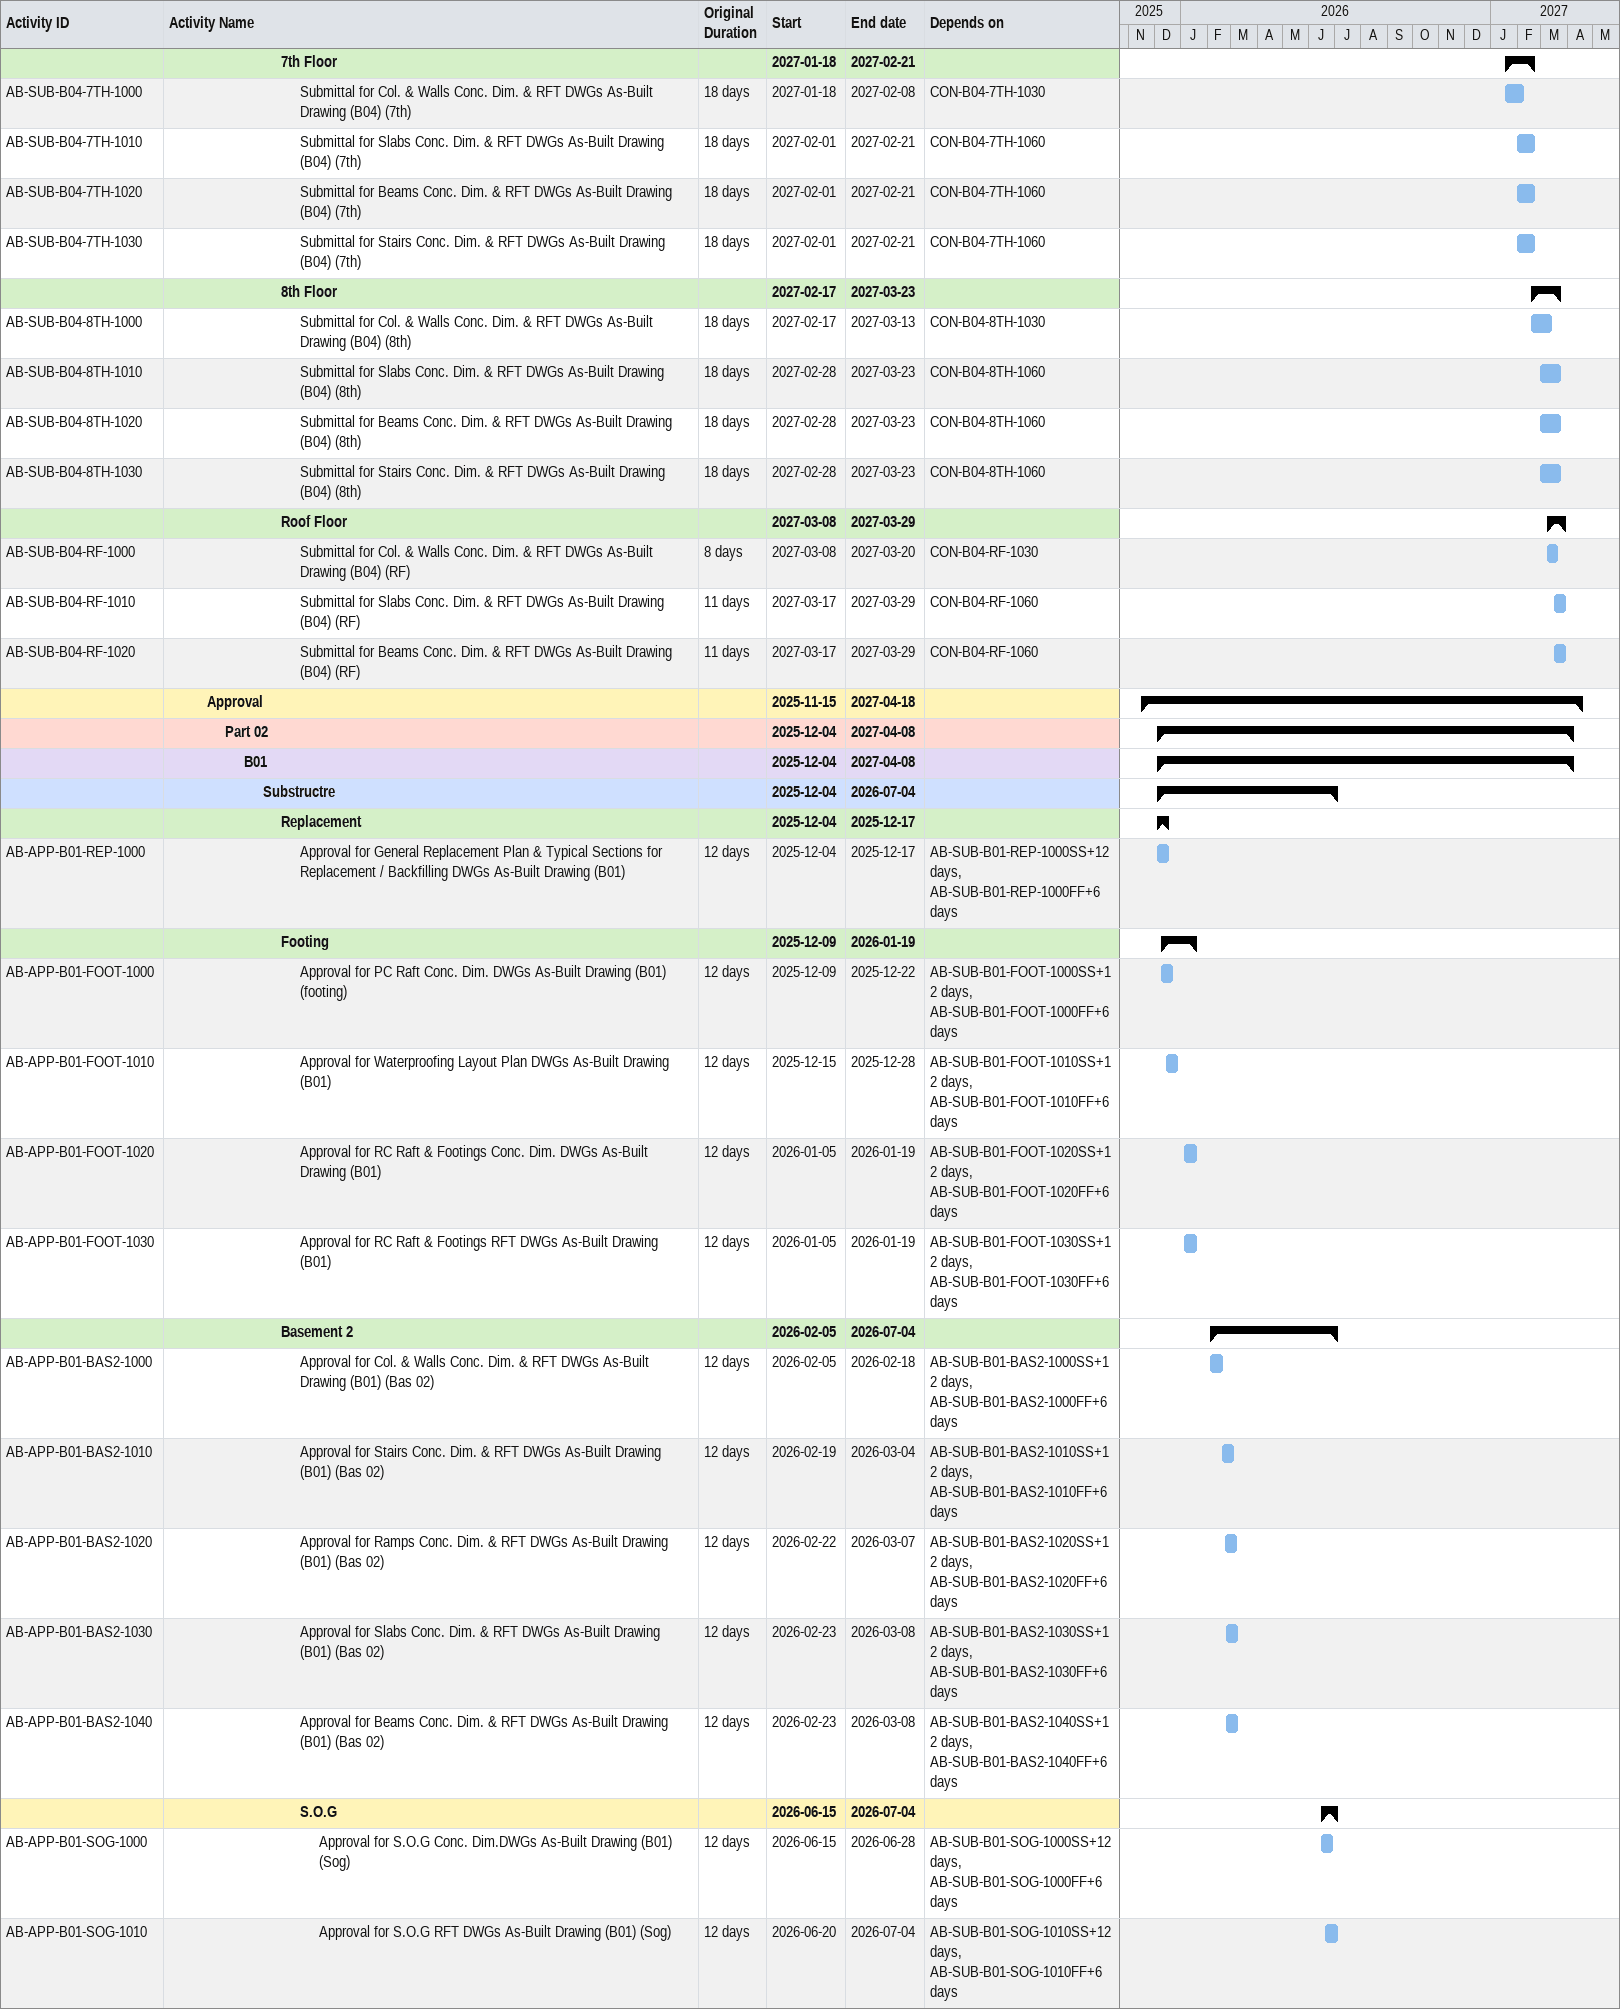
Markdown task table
| ID | Level | Task | Original duration | Start | Finish | Predecessors |
|---|---|---|---|---|---|---|
|  | 7 | **7th Floor** |  | 2027-01-18 | 2027-02-21 |  |
| AB-SUB-B04-7TH-1000 | 8 | Submittal for Col. & Walls Conc. Dim. & RFT DWGs As-Built Drawing (B04) (7th) | 18d | 2027-01-18 | 2027-02-08 | CON-B04-7TH-1030 |
| AB-SUB-B04-7TH-1010 | 8 | Submittal for Slabs Conc. Dim. & RFT DWGs As-Built Drawing (B04) (7th) | 18d | 2027-02-01 | 2027-02-21 | CON-B04-7TH-1060 |
| AB-SUB-B04-7TH-1020 | 8 | Submittal for Beams Conc. Dim. & RFT DWGs As-Built Drawing (B04) (7th) | 18d | 2027-02-01 | 2027-02-21 | CON-B04-7TH-1060 |
| AB-SUB-B04-7TH-1030 | 8 | Submittal for Stairs Conc. Dim. & RFT DWGs As-Built Drawing (B04) (7th) | 18d | 2027-02-01 | 2027-02-21 | CON-B04-7TH-1060 |
|  | 7 | **8th Floor** |  | 2027-02-17 | 2027-03-23 |  |
| AB-SUB-B04-8TH-1000 | 8 | Submittal for Col. & Walls Conc. Dim. & RFT DWGs As-Built Drawing (B04) (8th) | 18d | 2027-02-17 | 2027-03-13 | CON-B04-8TH-1030 |
| AB-SUB-B04-8TH-1010 | 8 | Submittal for Slabs Conc. Dim. & RFT DWGs As-Built Drawing (B04) (8th) | 18d | 2027-02-28 | 2027-03-23 | CON-B04-8TH-1060 |
| AB-SUB-B04-8TH-1020 | 8 | Submittal for Beams Conc. Dim. & RFT DWGs As-Built Drawing (B04) (8th) | 18d | 2027-02-28 | 2027-03-23 | CON-B04-8TH-1060 |
| AB-SUB-B04-8TH-1030 | 8 | Submittal for Stairs Conc. Dim. & RFT DWGs As-Built Drawing (B04) (8th) | 18d | 2027-02-28 | 2027-03-23 | CON-B04-8TH-1060 |
|  | 7 | **Roof Floor** |  | 2027-03-08 | 2027-03-29 |  |
| AB-SUB-B04-RF-1000 | 8 | Submittal for Col. & Walls Conc. Dim. & RFT DWGs As-Built Drawing (B04) (RF) | 8d | 2027-03-08 | 2027-03-20 | CON-B04-RF-1030 |
| AB-SUB-B04-RF-1010 | 8 | Submittal for Slabs Conc. Dim. & RFT DWGs As-Built Drawing (B04) (RF) | 11d | 2027-03-17 | 2027-03-29 | CON-B04-RF-1060 |
| AB-SUB-B04-RF-1020 | 8 | Submittal for Beams Conc. Dim. & RFT DWGs As-Built Drawing (B04) (RF) | 11d | 2027-03-17 | 2027-03-29 | CON-B04-RF-1060 |
|  | 3 | **Approval** |  | 2025-11-15 | 2027-04-18 |  |
|  | 4 | **Part 02** |  | 2025-12-04 | 2027-04-08 |  |
|  | 5 | **B01** |  | 2025-12-04 | 2027-04-08 |  |
|  | 6 | **Substructre** |  | 2025-12-04 | 2026-07-04 |  |
|  | 7 | **Replacement** |  | 2025-12-04 | 2025-12-17 |  |
| AB-APP-B01-REP-1000 | 8 | Approval for General Replacement Plan & Typical Sections for Replacement / Backfilling DWGs As-Built Drawing (B01) | 12d | 2025-12-04 | 2025-12-17 | AB-SUB-B01-REP-1000SS+12d, AB-SUB-B01-REP-1000FF+6d |
|  | 7 | **Footing** |  | 2025-12-09 | 2026-01-19 |  |
| AB-APP-B01-FOOT-1000 | 8 | Approval for PC Raft Conc. Dim. DWGs As-Built Drawing (B01) (footing) | 12d | 2025-12-09 | 2025-12-22 | AB-SUB-B01-FOOT-1000SS+12d, AB-SUB-B01-FOOT-1000FF+6d |
| AB-APP-B01-FOOT-1010 | 8 | Approval for Waterproofing Layout Plan DWGs As-Built Drawing (B01) | 12d | 2025-12-15 | 2025-12-28 | AB-SUB-B01-FOOT-1010SS+12d, AB-SUB-B01-FOOT-1010FF+6d |
| AB-APP-B01-FOOT-1020 | 8 | Approval for RC Raft & Footings Conc. Dim. DWGs As-Built Drawing (B01) | 12d | 2026-01-05 | 2026-01-19 | AB-SUB-B01-FOOT-1020SS+12d, AB-SUB-B01-FOOT-1020FF+6d |
| AB-APP-B01-FOOT-1030 | 8 | Approval for RC Raft & Footings RFT DWGs As-Built Drawing (B01) | 12d | 2026-01-05 | 2026-01-19 | AB-SUB-B01-FOOT-1030SS+12d, AB-SUB-B01-FOOT-1030FF+6d |
|  | 7 | **Basement 2** |  | 2026-02-05 | 2026-07-04 |  |
| AB-APP-B01-BAS2-1000 | 8 | Approval for Col. & Walls Conc. Dim. & RFT DWGs As-Built Drawing (B01) (Bas 02) | 12d | 2026-02-05 | 2026-02-18 | AB-SUB-B01-BAS2-1000SS+12d, AB-SUB-B01-BAS2-1000FF+6d |
| AB-APP-B01-BAS2-1010 | 8 | Approval for Stairs Conc. Dim. & RFT DWGs As-Built Drawing (B01) (Bas 02) | 12d | 2026-02-19 | 2026-03-04 | AB-SUB-B01-BAS2-1010SS+12d, AB-SUB-B01-BAS2-1010FF+6d |
| AB-APP-B01-BAS2-1020 | 8 | Approval for Ramps Conc. Dim. & RFT DWGs As-Built Drawing (B01) (Bas 02) | 12d | 2026-02-22 | 2026-03-07 | AB-SUB-B01-BAS2-1020SS+12d, AB-SUB-B01-BAS2-1020FF+6d |
| AB-APP-B01-BAS2-1030 | 8 | Approval for Slabs Conc. Dim. & RFT DWGs As-Built Drawing (B01) (Bas 02) | 12d | 2026-02-23 | 2026-03-08 | AB-SUB-B01-BAS2-1030SS+12d, AB-SUB-B01-BAS2-1030FF+6d |
| AB-APP-B01-BAS2-1040 | 8 | Approval for Beams Conc. Dim. & RFT DWGs As-Built Drawing (B01) (Bas 02) | 12d | 2026-02-23 | 2026-03-08 | AB-SUB-B01-BAS2-1040SS+12d, AB-SUB-B01-BAS2-1040FF+6d |
|  | 8 | **S.O.G** |  | 2026-06-15 | 2026-07-04 |  |
| AB-APP-B01-SOG-1000 | 9 | Approval for S.O.G Conc. Dim.DWGs As-Built Drawing (B01) (Sog) | 12d | 2026-06-15 | 2026-06-28 | AB-SUB-B01-SOG-1000SS+12d, AB-SUB-B01-SOG-1000FF+6d |
| AB-APP-B01-SOG-1010 | 9 | Approval for S.O.G RFT DWGs As-Built Drawing (B01) (Sog) | 12d | 2026-06-20 | 2026-07-04 | AB-SUB-B01-SOG-1010SS+12d, AB-SUB-B01-SOG-1010FF+6d |
